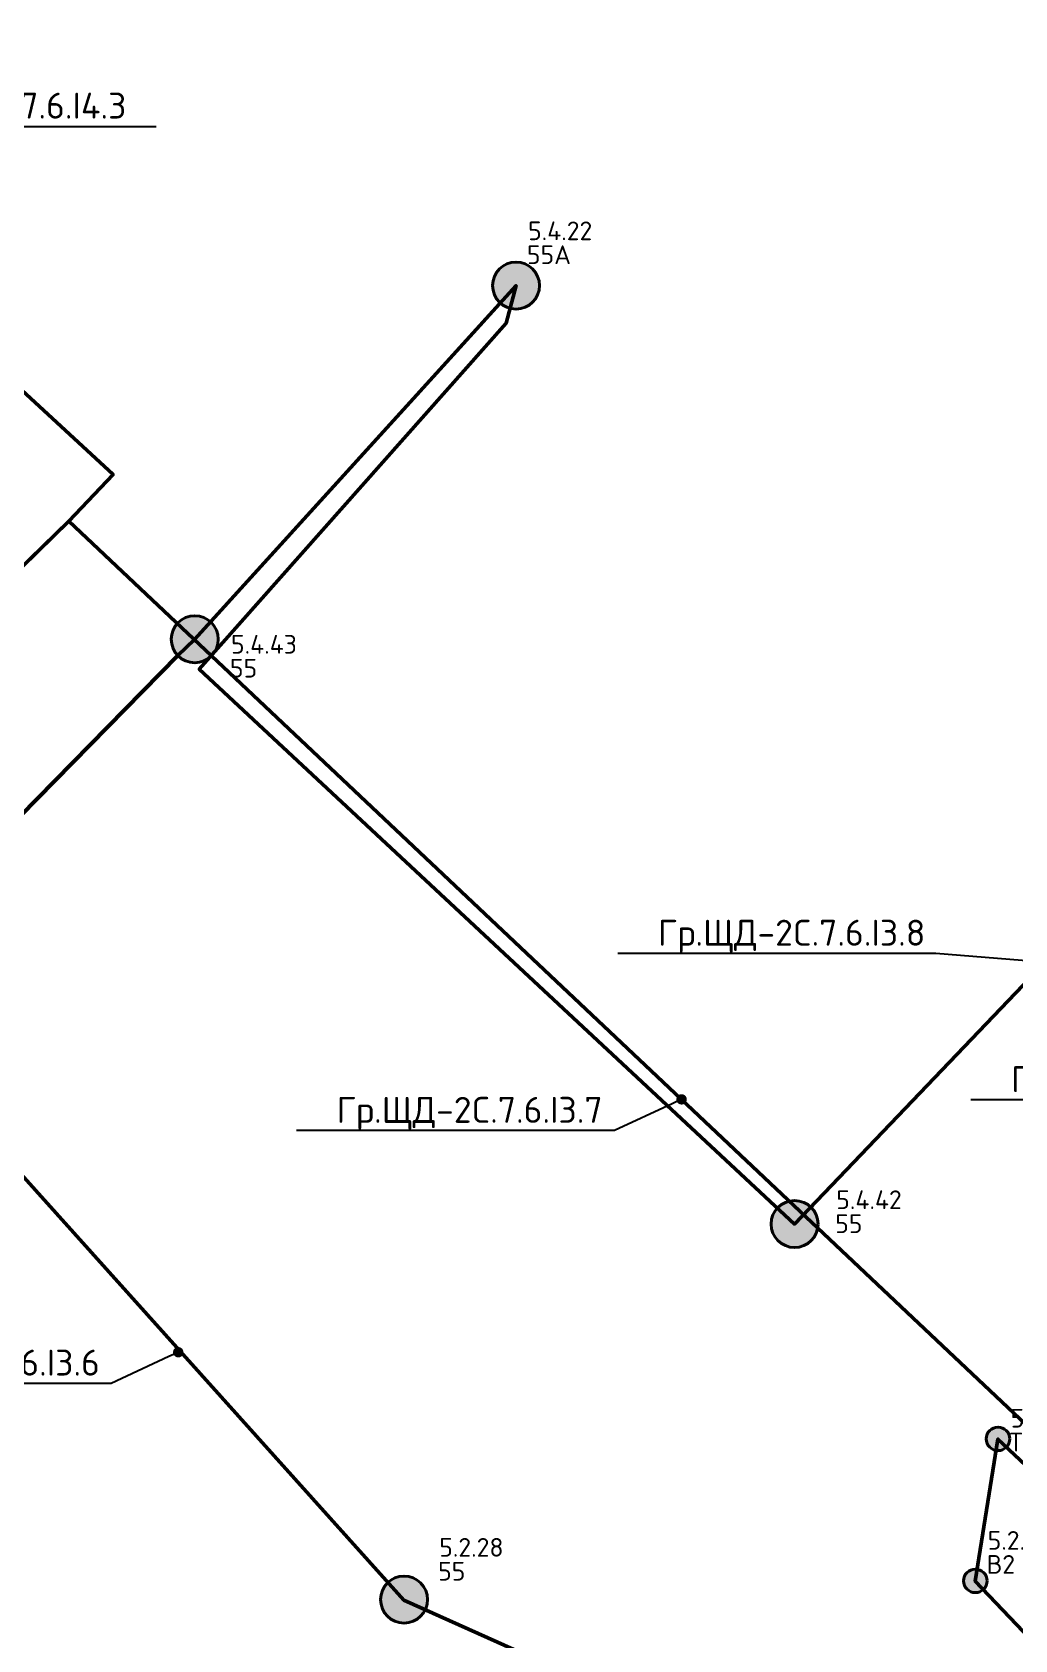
# Model space of a CAD drawing. Header units: millimetres. Extents: x -500444 to 437433, y -1435259 to 1593622.
# Drawn here: x -40126 to -30664, y -1333887 to -1318413 of the extents above; entities that cross this region are included whole.
import ezdxf
from ezdxf import colors
from ezdxf.entities.mleader import LeaderData, LeaderLine
from ezdxf.math import Vec2, Vec3

# ---------------------------------------------------------------- set-up
doc = ezdxf.new("R2010")
doc.units = ezdxf.units.MM
for name, color, linetype, lineweight in [('_Гр.ЩД-2C.7.6.I3.6', 6, 'Continuous', 50), ('_Гр.ЩД-2C.7.6.I3.7', 6, 'Continuous', 50), ('_Гр.ЩД-2C.7.6.I3.8', 6, 'Continuous', 50), ('_Гр.ЩД-2C.7.6.I4.3', 6, 'Continuous', 50), ('Светильники аварийные', 1, 'Continuous', 40)]:
    doc.layers.add(name, color=color, linetype=linetype, lineweight=lineweight)
doc.layers.add('сВЕтильники', color=7, linetype='Continuous', lineweight=40, true_color=0x0000f0)
doc.styles.add('ISOCPEUR', font='isocpeur.ttf', dxfattribs={"height": 250})
doc.styles.add('TableTextStyle', font='isocpeur.ttf', dxfattribs={"width": 0.9})

# ---------------------------------------------------------------- blocks, each defined once
blk = doc.blocks.new('A$Cab2378fa')
at = {"lineweight": 25}
h = blk.add_hatch(color=256, dxfattribs=at)
h.paths.add_polyline_path([(162, -157, 0.442338), (148, 178), (0, 0)])
h.paths.add_polyline_path([(-142, -170), (0, 0), (-163, 158, 0.430096)])
at = {"lineweight": 25, "true_color": 0xfff5f5}
h = blk.add_hatch(color=7, dxfattribs=at)
h.dxf.hatch_style = 1
h.paths.add_polyline_path([(0, 0), (-142, -170, 0.174923), (3, -222, 0.197808), (162, -157)])
h.paths.add_polyline_path([(-163, 158), (0, 0), (148, 178, 0.175398), (3, 230, 0.209014)])
blk.add_circle((3, 4), 226)
blk = doc.blocks.new('Гр.ЩД-2C.7.6.I3.6')
at = {"layer": '_Гр.ЩД-2C.7.6.I3.6', "color": 18, "true_color": 0x000000, "style": 'TableTextStyle'}
for s, p in [('Тр1', (56650, 54280)), ('В2', (56430, 53103)), ('55', (51149, 53037, 6620))]:
    blk.add_text(s, height=180, dxfattribs=at).set_placement(p)
at = {"layer": '_Гр.ЩД-2C.7.6.I3.6', "ltscale": 100, "style": 'TableTextStyle'}
for tag, p in [('ТР1', (56660, 54510)), ('55', (51159, 53267, 6620)), ('В2', (56440, 53333)), ('ТР1', (57892, 53349)), ('ТР1', (58841, 52456)), ('В2', (57475, 52248)), ('ТР1', (59503, 51831)), ('В2', (54580, 51516)), ('B2A', (58511, 51162)), ('В2', (55615, 50431)), ('ТР1', (60862, 50552)), ('B2A', (59546, 50077)), ('ТР1', (61233, 50062)), ('В2', (56651, 49345)), ('ТР1', (62143, 49344)), ('В2', (60582, 48992)), ('ТР1', (62869, 48661)), ('В2', (57686, 48260)), ('В2', (61617, 47906)), ('ТР1', (63790, 47793)), ('ТР1', (64221, 47388)), ('В2', (58722, 47175)), ('В2', (62653, 46821)), ('ТР1', (64785, 46856)), ('В2', (59757, 46089)), ('ТР1', (65745, 45951)), ('B2A', (63688, 45736)), ('ТР1', (66152, 45568)), ('ТР1', (66548, 45195)), ('В2', (60793, 45004)), ('B2A', (64724, 44650)), ('ТР1', (67261, 44524)), ('ТР1', (67557, 44045)), ('В2', (61828, 43918)), ('В2', (65759, 43565)), ('ТР1', (68273, 43570)), ('В2', (62864, 42833)), ('ТР1', (69282, 42619)), ('В2', (66795, 42479)), ('ТР1', (69736, 42192)), ('ТР1', (70193, 41762)), ('В2', (63899, 41748)), ('В2', (67830, 41394)), ('ТР1', (70781, 41207)), ('ТР1', (71202, 40811)), ('В2', (64935, 40662)), ('B2A', (68866, 40309)), ('В2', (65970, 39577)), ('B2A', (69901, 39223)), ('В2', (67006, 38492)), ('В2', (68150, 37004))]:
    blk.add_attdef(tag, p, '', height=180, dxfattribs=at)
blk = doc.blocks.new('_Dot')
at = {"color": 0, "linetype": 'ByBlock', "lineweight": -2}
blk.add_line((-0.5, 0), (-1, 0), dxfattribs=at)
at = {"color": 0, "linetype": 'ByBlock', "const_width": 0.5}
blk.add_lwpolyline([(-0.25, 0, 1), (0.25, 0, 1)], format="xyb", close=True, dxfattribs=at)
blk = doc.blocks.new('Гр.ЩД-2C.7.6.I3.8')
at = {"layer": '_Гр.ЩД-2C.7.6.I3.8', "color": 18, "true_color": 0x000000, "style": 'TableTextStyle'}
for s, p in [('55А', (52004, 65709, 6620)), ('55', (49145, 61729, 6620)), ('55', (54972, 56382, 6620))]:
    blk.add_text(s, height=180, dxfattribs=at).set_placement(p)
at = {"layer": '_Гр.ЩД-2C.7.6.I3.8', "ltscale": 100, "style": 'TableTextStyle'}
for tag, p in [('55А', (52014, 65939, 6620)), ('80', (40092, 64487, 4000)), ('80', (40269, 64274, 4000)), ('80', (40445, 64060, 4000)), ('80', (40622, 63847, 4000)), ('80А', (41400, 62649, 4000)), ('80', (39836, 62587)), ('80', (40009, 62371)), ('80А', (41799, 62267, 4000)), ('80', (40183, 62155)), ('55', (49155, 61959, 6620)), ('В2', (63580, 61963)), ('80А', (42172, 61841, 4000)), ('80', (40301, 61574)), ('80', (40477, 61360)), ('80', (40654, 61147)), ('80А', (41766, 61112, 4000)), ('В2', (64768, 61047)), ('80', (40830, 60933)), ('55', (58340, 60877, 6620)), ('B2A', (65956, 60130)), ('В2', (62039, 59868)), ('B2A', (67143, 59214)), ('В2', (63227, 58952)), ('55А', (45778, 58759, 6620)), ('В2', (68331, 58297)), ('В2', (64415, 58035)), ('В2', (69519, 57381)), ('В2', (65602, 57119)), ('55', (54982, 56612, 6620)), ('В2', (70707, 56464)), ('В2', (66790, 56202)), ('55', (42307, 55779, 6620)), ('B2A', (71895, 55548)), ('В2', (67978, 55286)), ('B2A', (73083, 54631)), ('В2', (69166, 54369)), ('В2', (74271, 53715)), ('55А', (38566, 53264, 6620)), ('В2', (70384, 53125)), ('В2', (75459, 52798)), ('В2', (76647, 51882)), ('B2A', (77835, 50965)), ('55', (34658, 50836, 6620)), ('B2A', (79023, 50049)), ('55А', (30509, 48933, 6620)), ('55', (26243, 47273, 6620))]:
    blk.add_attdef(tag, p, '', height=180, dxfattribs=at)

msp = doc.modelspace()

# ---------------------------------------------------------------- linework, layer by layer
at = {"layer": '_Гр.ЩД-2C.7.6.I3.6', "ltscale": 100}
msp.add_lwpolyline([(-64222, -1334555), (-63394, -1337709), (-57897, -1335775), (-53775, -1333801), (-50149, -1331679), (-46337, -1329032), (-43030, -1326289), (-41856, -1327603), (-36548, -1333504), (-32905, -1335137), (-19445, -1349249), (-17585, -1347432), (-31046, -1333322), (-30828, -1331955), (-29596, -1333115), (-16284, -1345652)], dxfattribs=at)
at = {"layer": '_Гр.ЩД-2C.7.6.I3.7', "ltscale": 100}
msp.add_lwpolyline([(-64222, -1334555), (-63394, -1337709), (-57897, -1335775), (-53775, -1333801), (-50149, -1331679), (-46457, -1329115), (-43030, -1326289), (-39772, -1323120), (-30102, -1332243), (-29117, -1331261), (-14496, -1344164), (-12792, -1342204), (-27411, -1329298), (-27292, -1327381), (-12106, -1339922), (-9991, -1338718), (-15931, -1334136)], dxfattribs=at)
at = {"layer": '_Гр.ЩД-2C.7.6.I3.8', "ltscale": 100}
msp.add_lwpolyline([(-41764, -1327509), (-38723, -1324414), (-38563, -1324260), (-35467, -1320852), (-35562, -1321214), (-38517, -1324545), (-32785, -1329886), (-29167, -1326104)], dxfattribs=at)
at = {"layer": '_Гр.ЩД-2C.7.6.I4.3', "ltscale": 100}
msp.add_lwpolyline([(-64222, -1334555), (-63394, -1337709), (-57897, -1335775), (-53775, -1333801), (-50149, -1331679), (-46457, -1329115), (-42934, -1326210), (-39772, -1323120), (-39346, -1322672), (-50901, -1312003)], dxfattribs=at)

# ---------------------------------------------------------------- block references
at = {"layer": '_Гр.ЩД-2C.7.6.I3.6'}
ref = msp.add_blockref('Гр.ЩД-2C.7.6.I3.6', (-87366, -1386354), dxfattribs=at)
ref.add_attrib('55', '5.2.28', (-36206, -1333087, 6620), dxfattribs={"ltscale": 100, "height": 180, "style": 'TableTextStyle'})
ref.add_attrib('ТР1', '5.2.50', (-30705, -1331844), dxfattribs={"ltscale": 100, "height": 180, "style": 'TableTextStyle'})
ref.add_attrib('В2', '5.2.27', (-30926, -1333020), dxfattribs={"ltscale": 100, "height": 180, "style": 'TableTextStyle'})
at = {"layer": '_Гр.ЩД-2C.7.6.I3.8'}
ref = msp.add_blockref('Гр.ЩД-2C.7.6.I3.8', (-87366, -1386354), dxfattribs=at)
ref.add_attrib('55', '5.4.42', (-32384, -1329741, 6620), dxfattribs={"ltscale": 100, "height": 180, "style": 'TableTextStyle'})
ref.add_attrib('55', '5.4.43', (-38211, -1324395, 6620), dxfattribs={"ltscale": 100, "height": 180, "style": 'TableTextStyle'})
ref.add_attrib('55А', '5.4.22', (-35351, -1320415, 6620), dxfattribs={"ltscale": 100, "height": 180, "style": 'TableTextStyle'})
at = {"layer": 'сВЕтильники', "ltscale": 100}
for p in [(-38563, -1324260), (-32788, -1329889), (-36548, -1333504)]:
    msp.add_blockref('A$Cab2378fa', p, dxfattribs=at)
at = {"layer": 'сВЕтильники', "ltscale": 100, "xscale": 0.5, "yscale": 0.5, "zscale": 0.5}
for p in [(-30828, -1331955), (-31046, -1333322)]:
    msp.add_blockref('A$Cab2378fa', p, dxfattribs=at)
at = {"layer": 'Светильники аварийные', "ltscale": 100}
msp.add_blockref('A$Cab2378fa', (-35470, -1320856), dxfattribs=at)

# ---------------------------------------------------------------- leaders
at = {"layer": '_Гр.ЩД-2C.7.6.I3.6'}
ml = msp.add_multileader_mtext('Standard', dxfattribs=at)
ml.set_content('Гр.ЩД-2C.7.6.I3.6', color=256, style='ISOCPEUR')
ml.set_leader_properties()
ml.set_arrow_properties(name='DOT')
ml.build(insert=Vec2(0, 0))
ml.multileader.update_dxf_attribs({"has_dogleg": 0, "text_left_attachment_type": 6, "text_right_attachment_type": 6, "arrow_head_size": 100})
ctx = ml.context
ctx.base_point, ctx.char_height, ctx.arrow_head_size, ctx.landing_gap_size, ctx.plane_origin = Vec3(-42241, -1331419), 250, 100, 200, Vec3(45928, -1204513)
ctx.left_attachment, ctx.right_attachment = 6, 6
notes = []
notes.append((ctx, [(1, (1, 1, 0), (-39358, -1331419), (-1, 0), 8, [(1, [(-38719, -1331119)], 0, [])])]))
ctx.mtext.insert, ctx.mtext.flow_direction = Vec3(-42041, -1331094), 5
at = {"layer": '_Гр.ЩД-2C.7.6.I3.7'}
ml = msp.add_multileader_mtext('Standard', dxfattribs=at)
ml.set_content('Гр.ЩД-2C.7.6.I3.7', color=256, style='ISOCPEUR')
ml.set_leader_properties()
ml.set_arrow_properties(name='DOT')
ml.build(insert=Vec2(0, 0))
ml.multileader.update_dxf_attribs({"has_dogleg": 0, "text_left_attachment_type": 6, "text_right_attachment_type": 6, "arrow_head_size": 100})
ctx = ml.context
ctx.base_point, ctx.char_height, ctx.arrow_head_size, ctx.landing_gap_size, ctx.plane_origin = Vec3(-30901, -1328690), 250, 100, 200, Vec3(57268, -1201784)
ctx.left_attachment, ctx.right_attachment = 6, 6
notes.append((ctx, [(1, (1, 1, 0), (-28018, -1328690), (-1, 0), 8, [(1, [(-27379, -1328390)], 0, [])])]))
ctx.mtext.insert, ctx.mtext.flow_direction = Vec3(-30701, -1328365), 5
ml = msp.add_multileader_mtext('Standard', dxfattribs=at)
ml.set_content('Гр.ЩД-2C.7.6.I3.7', color=256, style='ISOCPEUR')
ml.set_leader_properties()
ml.set_arrow_properties(name='DOT')
ml.build(insert=Vec2(0, 0))
ml.multileader.update_dxf_attribs({"has_dogleg": 0, "text_left_attachment_type": 6, "text_right_attachment_type": 6, "arrow_head_size": 100})
ctx = ml.context
ctx.base_point, ctx.char_height, ctx.arrow_head_size, ctx.landing_gap_size, ctx.plane_origin = Vec3(-37395, -1328986), 250, 100, 200, Vec3(50774, -1202080)
ctx.left_attachment, ctx.right_attachment = 6, 6
notes.append((ctx, [(1, (1, 1, 0), (-34512, -1328986), (-1, 0), 8, [(1, [(-33873, -1328685)], 0, [])])]))
ctx.mtext.insert, ctx.mtext.flow_direction = Vec3(-37195, -1328661), 5
at = {"layer": '_Гр.ЩД-2C.7.6.I3.8'}
ml = msp.add_multileader_mtext('Standard', dxfattribs=at)
ml.set_content('Гр.ЩД-2C.7.6.I3.8', color=256, style='ISOCPEUR')
ml.set_leader_properties()
ml.set_arrow_properties(name='DOT')
ml.build(insert=Vec2(0, 0))
ml.multileader.update_dxf_attribs({"has_dogleg": 0, "text_left_attachment_type": 6, "text_right_attachment_type": 6, "arrow_head_size": 100})
ctx = ml.context
ctx.base_point, ctx.char_height, ctx.arrow_head_size, ctx.landing_gap_size, ctx.plane_origin = Vec3(-34301, -1327281), 250, 100, 200, Vec3(53868, -1200375)
ctx.left_attachment, ctx.right_attachment = 6, 6
notes.append((ctx, [(1, (1, 1, 0), (-31418, -1327281), (-1, 0), 8, [(1, [(-30375, -1327367)], 0, [])])]))
ctx.mtext.insert, ctx.mtext.flow_direction = Vec3(-34101, -1326956), 5
at = {"layer": '_Гр.ЩД-2C.7.6.I4.3'}
ml = msp.add_multileader_mtext('Standard', dxfattribs=at)
ml.set_content('Гр.ЩД-2C.7.6.I4.3', color=256, style='ISOCPEUR')
ml.set_leader_properties()
ml.set_arrow_properties(name='DOT')
ml.build(insert=Vec2(0, 0))
ml.multileader.update_dxf_attribs({"has_dogleg": 0, "text_left_attachment_type": 6, "text_right_attachment_type": 6, "arrow_head_size": 100})
ctx = ml.context
ctx.base_point, ctx.char_height, ctx.arrow_head_size, ctx.landing_gap_size, ctx.plane_origin = Vec3(-41993, -1319320), 250, 100, 200, Vec3(45993, -1191873)
ctx.left_attachment, ctx.right_attachment = 6, 6
notes.append((ctx, [(0, (1, 1, 0), (-42001, -1319320), (1, 0), 8, [(1, [(-43016, -1319284)], 0, [])])]))
ctx.mtext.insert, ctx.mtext.flow_direction = Vec3(-41793, -1318995), 5
for ctx, leaders in notes:
    for number, flags, end, landing, length, lines in leaders:
        leader = LeaderData()
        leader.index, (leader.has_last_leader_line, leader.has_dogleg_vector, leader.attachment_direction) = number, flags
        leader.last_leader_point, leader.dogleg_vector, leader.dogleg_length = Vec3(end), Vec3(landing), length
        for number, points, colour, breaks in lines:
            line = LeaderLine()
            line.index, line.vertices, line.color, line.breaks = number, Vec3.list(points), colors.encode_raw_color(colour), breaks
            leader.lines.append(line)
        ctx.leaders.append(leader)

doc.saveas('drawing.dxf')
